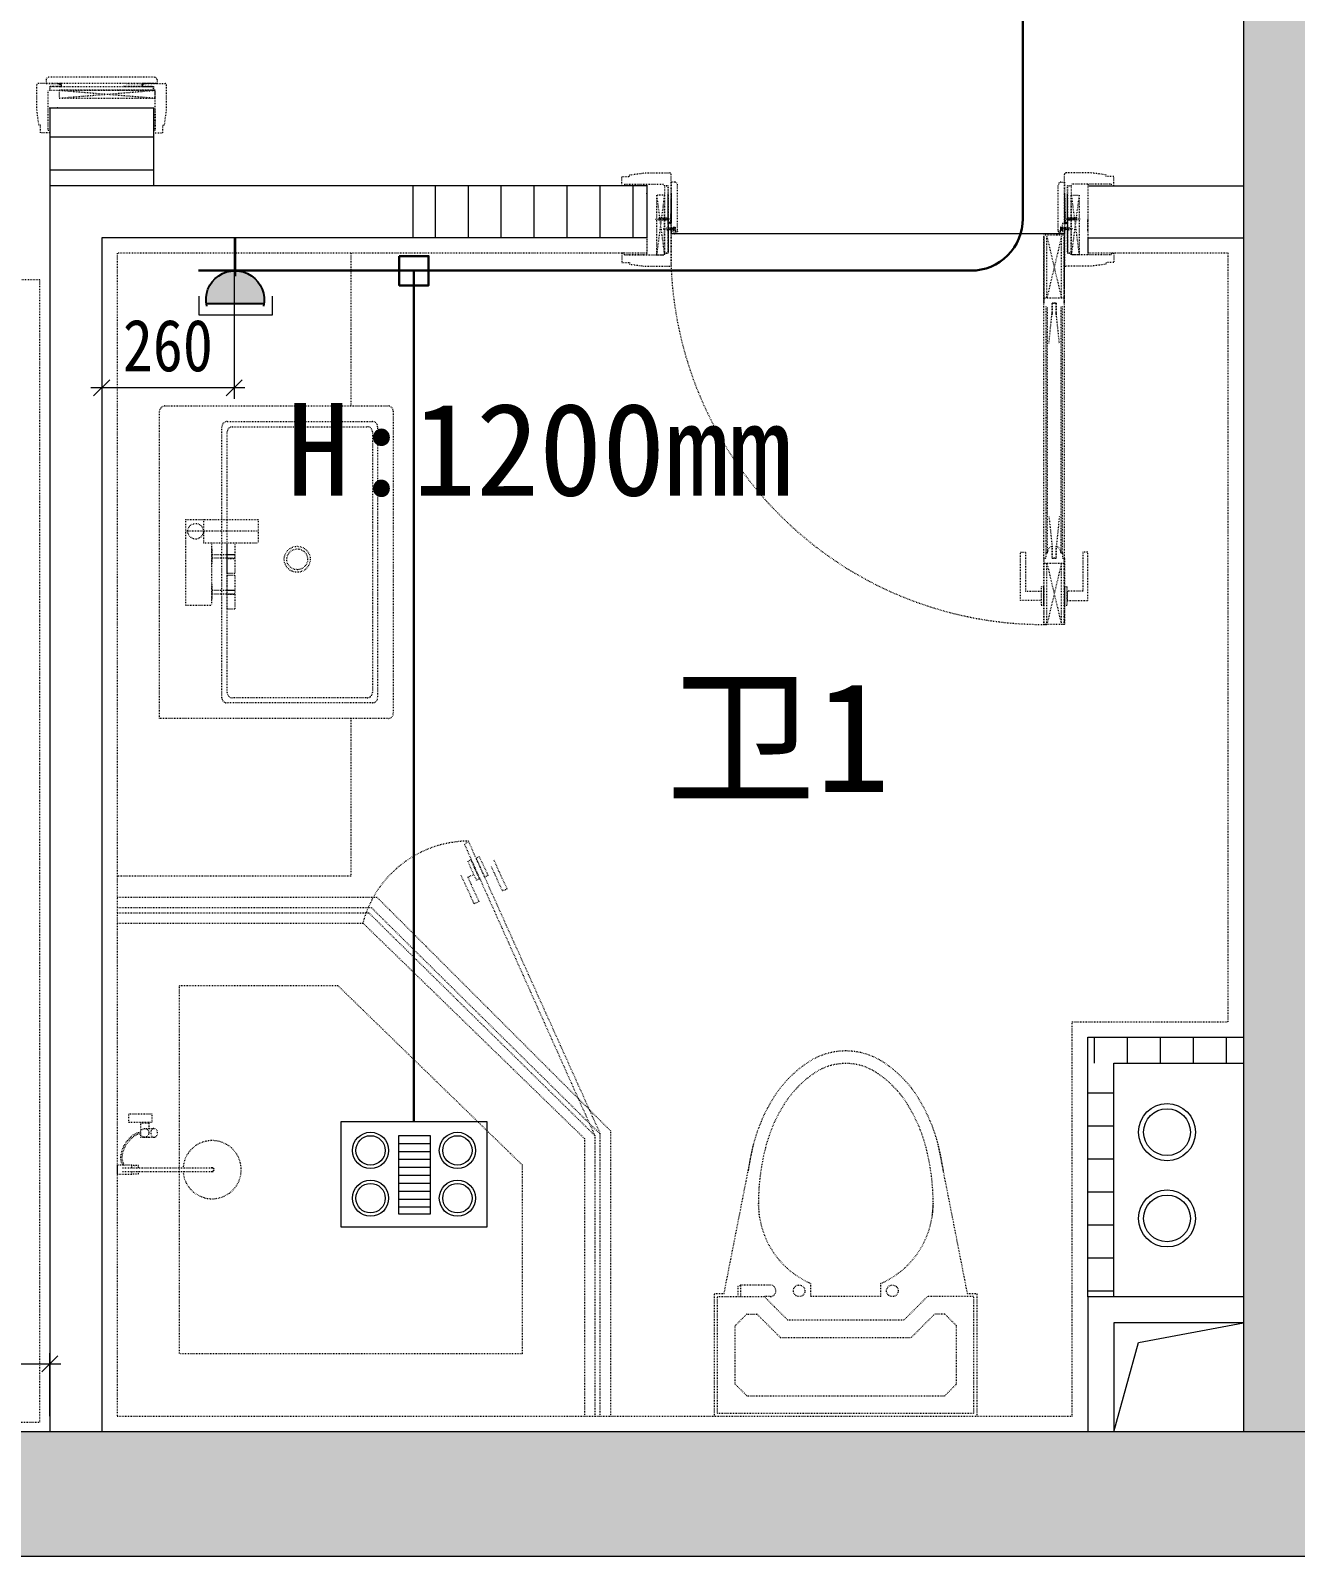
# Model space of a CAD drawing. Header units: millimetres. Extents: x -41640 to 3079702, y -5257903 to 68462.
# Drawn here: x 8445 to 10882, y 2239 to 5178 of the extents above; entities that cross this region are included whole.
import ezdxf

# ---------------------------------------------------------------- set-up
doc = ezdxf.new("R2010")
doc.units = ezdxf.units.MM
doc.header["$LTSCALE"] = 10
doc.linetypes.add('ACAD_ISO03W100', pattern=[30, 12, -18])
doc.linetypes.add('CONTINOUS', pattern=[0])
doc.layers.get('0').update_dxf_attribs({"color": 255})
doc.layers.get('Defpoints').update_dxf_attribs({"color": 255})
for name, color, linetype, lineweight in [('1强弱电插座尺寸', 5, 'Continuous', 0), ('1强电插座布线图', 1, 'Continuous', 30), ('1强电插座布置图', 1, 'Continuous', 30), ('浅线', 251, 'CONTINOUS', 0), ('灯具', 52, 'Continuous', 0)]:
    doc.layers.add(name, color=color, linetype=linetype, lineweight=lineweight)
doc.layers.add('2323', color=4, linetype='Continuous')
doc.layers.add('LAYER2', color=8, linetype='Continuous')
doc.styles.get("Standard").update_dxf_attribs({"font": ''})
doc.styles.add('夏建东', font='', dxfattribs={"width": 0.85})
doc.styles.add('邓林', font='simhei.ttf')
doc.styles.get('Standard').set_extended_font_data('SimSun')
doc.styles.get('夏建东').set_extended_font_data('SimSun')
doc.dimstyles.new('g', dxfattribs={"dimtxt": 100, "dimasz": 31, "dimexe": 21, "dimexo": 30, "dimgap": 31, "dimtad": 1, "dimtih": 1, "dimtoh": 1, "dimdec": 0, "dimrnd": 10, "dimdsep": 46, "dimtxsty": '夏建东', "dimblk": 'OBLIQUE', "dimcen": 2.5, "dimdle": 21, "dimclrd": 5, "dimclre": 5, "dimclrt": 5, "dimadec": 0, "dimazin": 0, "dimtfac": 1, "dimtdec": 0, "dimtmove": 2, "dimatfit": 3, "dimldrblk": 'DOT', "dimfxl": 300, "dimlwd": -1, "dimlwe": -1, "dimarcsym": 1})
pattern_1 = [(90, (-3246102.35, 3421590.874), (-63.5, 1e-14), [])]
pattern_2 = [(180, (-3246102.35, 3421590.874), (-1e-14, -63.5), [])]

# ---------------------------------------------------------------- blocks, each defined once
blk = doc.blocks.new('_Oblique')
at = {"color": 0, "linetype": 'ByBlock', "lineweight": -2}
blk.add_line((-0.5, -0.5), (0.5, 0.5), dxfattribs=at)
blk = doc.blocks.new('*D280')
at = {"layer": '1强弱电插座尺寸', "color": 5}
for p, q in [((8582.3, 4779), (8582.3, 4468.9)), ((8837.4, 4779), (8837.4, 4468.9)), ((8858.4, 4489.9), (8561.3, 4489.9))]:
    blk.add_line(p, q, dxfattribs=at)
at = {"layer": 'Defpoints', "color": 0, "lineweight": 30}
for p in [(8582.3, 4809), (8837.4, 4809), (8582.3, 4489.9)]:
    blk.add_point(p, dxfattribs=at)
at = {"layer": '1强弱电插座尺寸', "color": 5, "xscale": 31, "yscale": 31, "zscale": 31, "rotation": 180}
blk.add_blockref('_Oblique', (8582.3, 4489.9), dxfattribs=at)
at = {"layer": '1强弱电插座尺寸', "color": 5, "xscale": 31, "yscale": 31, "zscale": 31}
blk.add_blockref('_Oblique', (8837.4, 4489.9), dxfattribs=at)
at = {"layer": '1强弱电插座尺寸', "color": 5, "insert": (8709.8, 4570.9), "char_height": 100, "attachment_point": 5, "style": '夏建东'}
blk.add_mtext('260', dxfattribs=at)
blk = doc.blocks.new('_Dot')
at = {"color": 0, "linetype": 'ByBlock', "lineweight": -2}
blk.add_line((-0.5, 0), (-1, 0), dxfattribs=at)
at = {"color": 0, "linetype": 'ByBlock', "const_width": 0.5}
blk.add_lwpolyline([(-0.25, 0, 1), (0.25, 0, 1)], format="xyb", close=True, dxfattribs=at)
blk = doc.blocks.new('强电插座')
at = {"lineweight": 0}
h = blk.add_hatch(color=12, dxfattribs=at)
h.set_gradient(color1=(216, 3, 3), color2=(230, 5, 5), tint=1, name='CYLINDER')
h.paths.add_polyline_path([(88497.8, 75989.2, 1.129445), (88497.8, 75909.4)])
at = {"layer": '2323', "color": 1}
for p, q in [((88452.6, 75999.6), (88452.6, 75902)), ((88497.8, 75989.2), (88497.8, 75909.4)), ((88407.2, 75949.3), (88460.4, 75949.3))]:
    blk.add_line(p, q, dxfattribs=at)
blk.add_arc((88492.9, 75949.3), 40.2, 77.2553, 282.7447, dxfattribs=at)
at = {"layer": 'LAYER2', "color": 1, "ltscale": 20}
blk.add_line((88456.4, 75966.1), (88456.4, 75966.1), dxfattribs=at)
blk = doc.blocks.new('强电防水插座')
at = {"layer": '1强电插座布置图', "color": 1, "linetype": 'ByBlock', "lineweight": 9}
blk.add_lwpolyline([(-166178.2, 222988.6), (-166178.2, 223049.7), (-165944.2, 223049.7), (-165944.2, 222988.6)], dxfattribs=at)
at = {"layer": '1强电插座布置图', "color": 250, "linetype": 'ByBlock', "lineweight": 9, "extrusion": (0, 0, -1), "xscale": 2.325322137214242, "yscale": 2.325322137214242, "zscale": -2.325322137599869, "rotation": 90}
blk.add_blockref('强电插座', (342665.7, 17225.9), dxfattribs=at)
blk = doc.blocks.new('*D669')
at = {"layer": '1强弱电插座尺寸', "color": 5}
for p, q in [((6622.5, 2509), (6622.5, 2630.8)), ((8482.3, 2509), (8482.3, 2630.8)), ((6601.5, 2609.8), (8503.3, 2609.8))]:
    blk.add_line(p, q, dxfattribs=at)
at = {"layer": 'Defpoints', "color": 0, "linetype": 'Continuous', "lineweight": 30}
for p in [(8482.3, 2609.8), (6622.5, 2479), (8482.3, 2479)]:
    blk.add_point(p, dxfattribs=at)
at = {"layer": '1强弱电插座尺寸', "color": 5, "linetype": 'Continuous', "xscale": 31, "yscale": 31, "zscale": 31, "rotation": 180}
blk.add_blockref('_Oblique', (6622.5, 2609.8), dxfattribs=at)
at = {"layer": '1强弱电插座尺寸', "color": 5, "linetype": 'Continuous', "xscale": 31, "yscale": 31, "zscale": 31}
blk.add_blockref('_Oblique', (8482.3, 2609.8), dxfattribs=at)
at = {"layer": '1强弱电插座尺寸', "color": 5, "linetype": 'Continuous', "lineweight": 30, "insert": (7552.4, 2690.8), "char_height": 100, "attachment_point": 5, "style": '夏建东'}
blk.add_mtext('1860', dxfattribs=at)
blk = doc.blocks.new('浴霸')
at = {"layer": '灯具', "lineweight": 15}
for p, q in [((627907.1, 218501, -4355.3), (627907.1, 218697.1, -4355.3)), ((627907.1, 218697.1, -4355.3), (628176.7, 218697.1, -4355.3)), ((628176.7, 218697.1, -4355.3), (628176.7, 218501, -4355.3)), ((628013.8, 218670.9, -4355.3), (628072, 218670.9, -4355.3)), ((628013.8, 218525.2, -4355.3), (628013.8, 218670.9, -4355.3)), ((628013.8, 218656.2, -4355.3), (628072, 218656.2, -4355.3)), ((628072, 218670.9, -4355.3), (628072, 218525.2, -4355.3)), ((628013.8, 218641.5, -4355.3), (628072, 218641.5, -4355.3)), ((628013.8, 218626.8, -4355.3), (628072, 218626.8, -4355.3)), ((628013.8, 218612.1, -4355.3), (628072, 218612.1, -4355.3)), ((628013.8, 218597.3, -4355.3), (628072, 218597.3, -4355.3)), ((628013.8, 218582.6, -4355.3), (628072, 218582.6, -4355.3)), ((628013.8, 218567.9, -4355.3), (628072, 218567.9, -4355.3)), ((628013.8, 218553.2, -4355.3), (628072, 218553.2, -4355.3)), ((628013.8, 218538.5, -4355.3), (628072, 218538.5, -4355.3)), ((628072, 218525.2, -4355.3), (628013.8, 218525.2, -4355.3)), ((628176.7, 218501, -4355.3), (627907.1, 218501, -4355.3))]:
    blk.add_line(p, q, dxfattribs=at)
for centre, radius in [((627961.4, 218643.3, -4355.3), 33.6), ((627961.4, 218643.3, -4355.3), 27.2), ((628122.4, 218643.3, -4355.3), 33.6), ((628122.4, 218643.3, -4355.3), 27.2), ((627961.4, 218554.8, -4355.3), 33.6), ((627961.4, 218554.8, -4355.3), 27.2), ((628122.4, 218554.8, -4355.3), 33.6), ((628122.4, 218554.8, -4355.3), 27.2)]:
    blk.add_circle(centre, radius, dxfattribs=at)

msp = doc.modelspace()

# ---------------------------------------------------------------- hatches: boundary and pattern name
at = {"layer": '浅线'}
for points in [[(15982.6, 7479), (12982.6, 7479), (12982.6, 6479), (10582.3, 6479), (10582.3, 6279), (10782.3, 6279), (10782.3, 2479), (10982.3, 2479), (10982.3, 6279), (13182.6, 6279), (13182.6, 7279), (15782.6, 7279), (15782.6, 6129), (16132.6, 6129), (16132.6, 6349), (15982.6, 6349)], [(22412.6, 2649), (22172.6, 2649), (22172.6, 2479), (2982.3, 2479), (2982.3, 3429), (2742.3, 3429), (2742.3, 2239), (22412.6, 2239)]]:
    msp.add_hatch(color=256, dxfattribs=at).paths.add_polyline_path(points)
h = msp.add_hatch(dxfattribs=at)
h.set_pattern_fill('ANSI31', color=256, scale=20, angle=135, style=0)
h.set_pattern_definition(pattern_2)
h.paths.add_polyline_path([(8682.3, 6279), (8482.3, 6279), (8482.3, 6129), (8682.3, 6129)])
h.paths.add_polyline_path([(8682.3, 5029), (8482.3, 5029), (8482.3, 4879), (8682.3, 4879)])
h = msp.add_hatch(dxfattribs=at)
h.set_pattern_fill('ANSI31', color=256, scale=20, angle=45, style=0)
h.set_pattern_definition(pattern_1)
h.paths.add_polyline_path([(9632.4, 4879), (9182.3, 4879), (9182.3, 4779), (9632.4, 4779)])
h = msp.add_hatch(dxfattribs=at)
h.set_pattern_fill('ANSI31', color=256, scale=20, angle=45, style=0)
h.set_pattern_definition(pattern_1)
h.paths.add_polyline_path([(10782.3, 3239), (10482.3, 3239), (10482.3, 3189), (10782.3, 3189)])
h = msp.add_hatch(dxfattribs=at)
h.set_pattern_fill('ANSI31', color=256, scale=20, angle=135, style=0)
h.set_pattern_definition(pattern_2)
h.paths.add_polyline_path([(10532.3, 3189), (10482.3, 3189), (10482.3, 2739), (10532.3, 2739)])

# ---------------------------------------------------------------- linework, layer by layer
at = {"layer": '1强电插座布线图', "color": 2, "linetype": 'Continuous', "lineweight": 30}
msp.add_lwpolyline([(21521.3, 4375.7), (21521.3, 8077, 0.414214), (21421.3, 8177), (10457, 8177, 0.414214), (10357, 8077), (10357, 4815.6, -0.414214), (10257, 4715.6), (8769.1, 4715.6)], format="xyb", dxfattribs=at)
msp.add_lwpolyline([(9155.7, 4743.7), (9212.2, 4743.7), (9212.2, 4687.1), (9155.7, 4687.1)], close=True, dxfattribs=at)
msp.add_lwpolyline([(9184, 3077.1), (9184, 4715.6)], dxfattribs=at)
at = {"layer": '浅线'}
for p, q in [((10782.3, 6279), (10782.3, 2479)), ((8482.3, 5029), (8482.3, 2479)), ((9632.4, 4879), (8482.3, 4879)), ((9632.4, 4879), (9632.4, 4779)), ((10482.4, 4879), (10782.3, 4879)), ((8582.3, 4779), (8582.3, 2479)), ((9632.4, 4779), (8582.3, 4779)), ((10482.4, 4779), (10782.3, 4779)), ((10782.3, 4514), (10782.3, 4393)), ((10482.3, 2739), (10482.3, 2479)), ((10782.3, 2739), (10482.3, 2739)), ((10532.3, 2689), (10532.3, 2479)), ((10782.3, 2689), (10532.3, 2689)), ((19672.6, 2479), (2982.3, 2479)), ((22412.6, 2239), (2742.3, 2239))]:
    msp.add_line(p, q, dxfattribs=at)
at = {"layer": '浅线', "linetype": 'ACAD_ISO03W100', "ltscale": 0.01}
for p, q in [((8684.3, 5088), (8480.3, 5088)), ((8457.3, 5026), (8457.3, 5073)), ((8497.3, 5076), (8460.3, 5076)), ((8475.3, 5083), (8475.3, 5076)), ((8475.3, 5076), (8504.3, 5076)), ((8475.3, 5076), (8497.3, 5076)), ((8482.3, 5063.5), (8479.3, 5063.5)), ((8479.3, 4986), (8479.3, 5063.5)), ((8482.3, 5070.5), (8482.3, 5063)), ((8482.3, 5063.5), (8482.3, 5070.5)), ((8502.3, 5070.5), (8482.3, 5070.5)), ((8482.3, 5070.5), (8482.3, 5063)), ((8502.3, 5070.5), (8482.3, 5070.5)), ((8482.3, 5063), (8682.3, 5063)), ((8485.3, 5070.5), (8504.3, 5070.5)), ((8485.3, 5070.5), (8504.3, 5070.5)), ((8497.3, 5076), (8502.3, 5074.6)), ((8497.3, 5076), (8504.3, 5076)), ((8503.8, 5076), (8497.3, 5076)), ((8497.3, 5076), (8502.3, 5074.6)), ((8497.3, 5076), (8504.3, 5076)), ((8504.3, 5070.5), (8497.3, 5070.5)), ((8500.3, 5063), (8685.3, 5048)), ((8500.3, 5048), (8685.3, 5063)), ((8685.3, 5063), (8500.3, 5063)), ((8500.3, 5063), (8500.3, 5048)), ((8502.3, 5070.5), (8502.3, 5074.6)), ((8502.3, 5070.5), (8502.3, 5074.6)), ((8502.3, 5070.5), (8504.3, 5070.5)), ((8502.3, 5070.5), (8504.3, 5070.5)), ((8504.3, 5076), (8504.3, 5070.5)), ((8682.3, 5076), (8504.3, 5076)), ((8504.3, 5070.5), (8504.3, 5076)), ((8504.3, 5070.5), (8504.3, 5076)), ((8504.3, 5076), (8504.3, 5076)), ((8504.3, 5076), (8504.3, 5070.5)), ((8504.3, 5070.5), (8682.3, 5070.5)), ((8679.3, 5070.5), (8622.8, 5070.5)), ((8679.3, 5070.5), (8622.8, 5070.5)), ((8624.8, 5070.5), (8682.3, 5070.5)), ((8629.8, 5076), (8704.3, 5076)), ((8667.3, 5076), (8660.3, 5076)), ((8660.3, 5076), (8660.3, 5070.5)), ((8689.3, 5076), (8660.3, 5076)), ((8660.3, 5070.5), (8660.3, 5076)), ((8660.3, 5070.5), (8660.3, 5076)), ((8660.3, 5076), (8660.3, 5076)), ((8667.3, 5076), (8660.3, 5076)), ((8660.3, 5076), (8660.3, 5070.5)), ((8662.3, 5070.5), (8660.3, 5070.5)), ((8660.3, 5070.5), (8667.3, 5070.5)), ((8679.3, 5070.5), (8660.3, 5070.5)), ((8679.3, 5070.5), (8660.3, 5070.5)), ((8662.3, 5070.5), (8660.3, 5070.5)), ((8660.8, 5076), (8667.3, 5076)), ((8667.3, 5076), (8662.3, 5074.6)), ((8667.3, 5076), (8662.3, 5074.6)), ((8662.3, 5070.5), (8662.3, 5074.6)), ((8662.3, 5070.5), (8662.3, 5074.6)), ((8662.3, 5070.5), (8682.3, 5070.5)), ((8662.3, 5070.5), (8682.3, 5070.5)), ((8689.3, 5076), (8667.3, 5076)), ((8680.3, 5063), (8685.3, 5063)), ((8682.3, 5063.5), (8682.3, 5070.5)), ((8682.3, 5070.5), (8682.3, 5063)), ((8682.3, 5070.5), (8682.3, 5063)), ((8682.3, 5063.5), (8682.3, 5070.5)), ((8682.3, 5070.5), (8682.3, 5063)), ((8682.3, 5063), (8682.3, 5070)), ((8682.3, 5063.5), (8685.3, 5063.5)), ((8682.3, 5063.5), (8685.3, 5063.5)), ((8685.3, 4986), (8685.3, 5063.5)), ((8685.3, 5048), (8685.3, 5063)), ((8689.3, 5083), (8689.3, 5076)), ((8707.3, 5026), (8707.3, 5073)), ((8461.3, 4996), (8457.3, 5026)), ((8480.8, 5029), (8683.8, 5029)), ((8500.3, 5048), (8685.3, 5048)), ((8685.3, 5026), (8685.3, 4986)), ((8703.3, 4996), (8707.3, 5026)), ((8464.3, 4996), (8461.3, 4996)), ((8464.3, 4981), (8464.3, 4996)), ((8482.3, 4981), (8464.3, 4981)), ((8479.3, 4986), (8482.3, 4986)), ((8482.3, 4986), (8482.3, 4981)), ((8682.3, 4986), (8682.3, 4981)), ((8685.3, 4986), (8682.3, 4986)), ((8682.3, 4981), (8700.3, 4981)), ((8700.3, 4996), (8703.3, 4996)), ((8700.3, 4981), (8700.3, 4996)), ((9584.4, 4879), (9584.4, 4897)), ((9584.4, 4897), (9599.4, 4897)), ((9589.4, 4879), (9584.4, 4879)), ((9589.4, 4882), (9666.9, 4882)), ((9589.4, 4882), (9589.4, 4879)), ((9599.4, 4900), (9629.4, 4904)), ((9599.4, 4897), (9599.4, 4900)), ((9629.4, 4904), (9676.4, 4904)), ((9632.4, 4880.5), (9632.4, 4747.5)), ((9673.9, 4879), (9666.4, 4879)), ((9666.4, 4879), (9666.4, 4749)), ((9673.9, 4879), (9666.4, 4879)), ((9666.9, 4879), (9666.9, 4882)), ((9666.9, 4879), (9673.9, 4879)), ((9673.9, 4809), (9673.9, 4879)), ((9673.9, 4809), (9673.9, 4879)), ((9679.4, 4864), (9679.4, 4901)), ((9679.4, 4886), (9679.4, 4807)), ((9686.4, 4886), (9679.4, 4886)), ((9679.4, 4886), (9679.4, 4864)), ((9691.4, 4791.5), (9691.4, 4881)), ((10425.4, 4791.5), (10425.4, 4881)), ((10430.4, 4886), (10437.4, 4886)), ((10437.4, 4864), (10437.4, 4901)), ((10437.4, 4886), (10437.4, 4807)), ((10437.4, 4886), (10437.4, 4864)), ((10487.4, 4904), (10440.4, 4904)), ((10442.9, 4879), (10450.4, 4879)), ((10449.9, 4879), (10442.9, 4879)), ((10442.9, 4809), (10442.9, 4879)), ((10442.9, 4879), (10450.4, 4879)), ((10442.9, 4809), (10442.9, 4879)), ((10449.9, 4879), (10449.9, 4882)), ((10527.4, 4882), (10449.9, 4882)), ((10450.4, 4879), (10450.4, 4749)), ((10482.4, 4882), (10482.4, 4746)), ((10482.4, 4879), (10482.4, 4779)), ((10517.4, 4900), (10487.4, 4904)), ((10517.4, 4897), (10517.4, 4900)), ((10532.4, 4897), (10517.4, 4897)), ((10527.4, 4882), (10527.4, 4879)), ((10527.4, 4879), (10532.4, 4879)), ((10532.4, 4879), (10532.4, 4897)), ((9666.4, 4861), (9651.4, 4746)), ((9651.4, 4861), (9666.4, 4746)), ((9651.4, 4861), (9651.4, 4746)), ((9666.4, 4861), (9651.4, 4861)), ((9666.4, 4746), (9666.4, 4861)), ((9673.9, 4876), (9673.9, 4807)), ((9673.9, 4876), (9673.9, 4807)), ((9673.9, 4807), (9673.9, 4864)), ((9679.4, 4864), (9678.1, 4809)), ((9679.4, 4864), (9678.1, 4809)), ((9679.4, 4864), (9679.4, 4807)), ((9679.4, 4807.5), (9679.4, 4864)), ((9679.4, 4864), (9679.4, 4807)), ((10437.4, 4864), (10438.7, 4809)), ((10437.4, 4864), (10437.4, 4807)), ((10437.4, 4807.5), (10437.4, 4864)), ((10437.4, 4864), (10438.7, 4809)), ((10437.4, 4864), (10437.4, 4807)), ((10442.9, 4876), (10442.9, 4807)), ((10442.9, 4876), (10442.9, 4807)), ((10442.9, 4807), (10442.9, 4864)), ((10450.4, 4861), (10465.4, 4746)), ((10465.4, 4861), (10450.4, 4746)), ((10450.4, 4746), (10450.4, 4861)), ((10450.4, 4861), (10465.4, 4861)), ((10465.4, 4861), (10465.4, 4746)), ((9649.2, 4815), (9676.4, 4815)), ((9655.2, 4816.8), (9671.4, 4816.8)), ((9655.9, 4813.2), (9671.4, 4813.2)), ((9664.2, 4796.2), (9682.4, 4796.2)), ((9670.2, 4798), (9677.4, 4798)), ((9670.9, 4794.4), (9677.4, 4794.4)), ((9671.4, 4816.8), (9676.4, 4815)), ((9671.4, 4813.2), (9676.4, 4815)), ((9673.9, 4809), (9678.1, 4809)), ((9673.9, 4809), (9673.9, 4807)), ((9673.9, 4809), (9678.1, 4809)), ((9673.9, 4809), (9673.9, 4807)), ((9673.9, 4752), (9673.9, 4808.5)), ((9673.9, 4808.5), (9679.4, 4808.5)), ((9673.9, 4808.5), (9679.4, 4808.5)), ((9673.9, 4752), (9673.9, 4808.5)), ((9679.4, 4808.5), (9673.9, 4808.5)), ((9673.9, 4808.5), (9673.9, 4749)), ((9679.4, 4807), (9673.9, 4807)), ((9673.9, 4807), (9679.4, 4807)), ((9673.9, 4807), (9679.4, 4807)), ((9679.4, 4807), (9673.9, 4807)), ((9673.9, 4806.5), (9678.1, 4806.5)), ((9673.9, 4806.5), (9673.9, 4749)), ((9673.9, 4799.5), (9673.9, 4801.5)), ((9677.4, 4798), (9682.4, 4796.2)), ((9677.4, 4794.4), (9682.4, 4796.2)), ((9679.4, 4801.5), (9678.1, 4806.5)), ((9679.4, 4808.5), (9679.4, 4791.5)), ((9679.4, 4808.5), (9679.4, 4791.5)), ((9679.4, 4808.5), (9679.4, 4791.5)), ((9679.4, 4807), (9679.4, 4807)), ((9679.4, 4801.5), (9679.4, 4727)), ((9679.4, 4794.5), (9679.4, 4801.5)), ((9679.4, 4749), (9679.4, 4794.5)), ((9679.4, 4791.5), (9684.2, 4791.5)), ((9683.4, 4791.5), (9679.4, 4791.5)), ((9683.4, 4791.5), (9679.4, 4791.5)), ((9679.4, 4791.5), (9679.4, 4786.5)), ((9679.4, 4791.5), (9679.4, 4786.9)), ((9683.4, 4791.5), (9679.4, 4791.5)), ((9683.4, 4791.5), (9683.4, 4799.5)), ((9683.4, 4799.5), (9687.4, 4799.5)), ((9683.4, 4799.5), (9687.4, 4799.5)), ((9683.4, 4791.5), (9683.4, 4799.5)), ((9683.4, 4799.5), (9687.4, 4799.5)), ((9683.4, 4799.5), (9683.4, 4791.5)), ((9685.2, 4798.5), (9683.5, 4797.2)), ((9684.2, 4795), (9683.5, 4794.6)), ((9684, 4796.9), (9683.8, 4796.8)), ((9684, 4794.3), (9683.8, 4794.2)), ((9684.2, 4796.8), (9684.2, 4795)), ((9684.2, 4794.2), (9684.2, 4791.5)), ((9685.6, 4798.5), (9685.2, 4798.5)), ((9685.6, 4798.5), (9687.3, 4797.2)), ((9686.7, 4796.8), (9686.7, 4795)), ((9686.7, 4795), (9687.3, 4794.6)), ((9686.7, 4794.2), (9686.7, 4791.5)), ((9686.7, 4791.5), (9691.4, 4791.5)), ((9686.8, 4796.9), (9687, 4796.8)), ((9686.8, 4794.3), (9687, 4794.2)), ((9687.4, 4799.5), (9687.4, 4791.5)), ((9687.4, 4799.5), (9687.4, 4791.5)), ((9687.4, 4799.5), (9687.4, 4791.5)), ((9687.4, 4791.5), (9691.4, 4791.5)), ((9691.4, 4791.5), (9691.4, 4790.9)), ((10425.4, 4791.5), (10425.4, 4790.9)), ((10430.2, 4791.5), (10425.4, 4791.5)), ((10429.4, 4791.5), (10425.4, 4791.5)), ((10429.4, 4799.5), (10429.4, 4791.5)), ((10433.4, 4799.5), (10429.4, 4799.5)), ((10433.4, 4799.5), (10429.4, 4799.5)), ((10429.4, 4799.5), (10429.4, 4791.5)), ((10433.4, 4799.5), (10429.4, 4799.5)), ((10429.4, 4799.5), (10429.4, 4791.5)), ((10431.2, 4798.5), (10429.5, 4797.2)), ((10430.2, 4795), (10429.5, 4794.6)), ((10430, 4796.9), (10429.8, 4796.8)), ((10430, 4794.3), (10429.8, 4794.2)), ((10430.2, 4796.8), (10430.2, 4795)), ((10430.2, 4794.2), (10430.2, 4791.5)), ((10430.9, 4796.1), (10432.9, 4796.1)), ((10430.9, 4796.1), (10432.9, 4796.1)), ((10431.2, 4798.5), (10431.6, 4798.5)), ((10431.6, 4798.5), (10433.3, 4797.2)), ((10432.7, 4796.8), (10432.7, 4795)), ((10432.7, 4795), (10433.3, 4794.6)), ((10432.7, 4794.2), (10432.7, 4791.5)), ((10437.4, 4791.5), (10432.7, 4791.5)), ((10432.8, 4796.9), (10433, 4796.8)), ((10432.8, 4794.3), (10433, 4794.2)), ((10433.4, 4796.6), (10433.4, 4805.6)), ((10433.4, 4796.6), (10433.4, 4805.6)), ((10433.4, 4791.5), (10433.4, 4799.5)), ((10433.4, 4791.5), (10433.4, 4799.5)), ((10433.4, 4799.5), (10433.4, 4791.5)), ((10433.4, 4791.5), (10437.4, 4791.5)), ((10433.4, 4791.5), (10437.4, 4791.5)), ((10433.4, 4791.5), (10437.4, 4791.5)), ((10433.9, 4806.1), (10437.4, 4806.1)), ((10433.9, 4806.1), (10437.4, 4806.1)), ((10439.4, 4798), (10434.4, 4796.2)), ((10439.4, 4794.4), (10434.4, 4796.2)), ((10452.6, 4796.2), (10434.4, 4796.2)), ((10437.4, 4808.5), (10437.4, 4791.5)), ((10442.9, 4808.5), (10437.4, 4808.5)), ((10442.9, 4808.5), (10437.4, 4808.5)), ((10437.4, 4808.5), (10437.4, 4791.5)), ((10437.4, 4808.5), (10437.4, 4791.5)), ((10437.4, 4808.5), (10442.9, 4808.5)), ((10437.4, 4807), (10442.9, 4807)), ((10442.9, 4807), (10437.4, 4807)), ((10442.9, 4807), (10437.4, 4807)), ((10437.4, 4807), (10437.4, 4807)), ((10437.4, 4807), (10442.9, 4807)), ((10437.4, 4801.5), (10438.7, 4806.5)), ((10437.4, 4801.5), (10437.4, 4727)), ((10437.4, 4794.5), (10437.4, 4801.5)), ((10437.4, 4749), (10437.4, 4794.5)), ((10437.4, 4791.5), (10437.4, 4786.5)), ((10437.4, 4791.5), (10437.4, 4786.9)), ((10442.9, 4809), (10438.7, 4809)), ((10442.9, 4809), (10438.7, 4809)), ((10442.9, 4806.5), (10438.7, 4806.5)), ((10446.6, 4798), (10439.4, 4798)), ((10446, 4794.4), (10439.4, 4794.4)), ((10445.4, 4816.8), (10440.4, 4815)), ((10467.6, 4815), (10440.4, 4815)), ((10445.4, 4813.2), (10440.4, 4815)), ((10442.9, 4809), (10442.9, 4807)), ((10442.9, 4809), (10442.9, 4807)), ((10442.9, 4752), (10442.9, 4808.5)), ((10442.9, 4752), (10442.9, 4808.5)), ((10442.9, 4808.5), (10442.9, 4749)), ((10442.9, 4806.5), (10442.9, 4749)), ((10442.9, 4799.5), (10442.9, 4801.5)), ((10461.6, 4816.8), (10445.4, 4816.8)), ((10461, 4813.2), (10445.4, 4813.2)), ((10482.4, 4791.4), (10482.4, 4811.4)), ((9685.2, 4788.4), (9679.4, 4786.5)), ((9685.2, 4786.8), (9685.2, 4788.4)), ((9685.4, 4786.5), (9685.4, 4786.5)), ((9691.1, 4790.4), (9685.7, 4788.6)), ((9685.7, 4786.8), (9685.7, 4788.6)), ((10437.4, 4784.1), (10397.4, 4784.1)), ((10397.4, 4034.1), (10397.4, 4784.1)), ((10397.4, 4781.1), (10397.4, 4653.1)), ((10397.4, 4781.1), (10397.4, 4653.1)), ((10397.9, 4653.1), (10397.9, 4781.1)), ((10403.4, 4663.1), (10403.4, 4781.1)), ((10403.4, 4781.1), (10431.4, 4663.1)), ((10431.4, 4781.1), (10403.4, 4663.1)), ((10425.8, 4790.4), (10431.2, 4788.6)), ((10431.2, 4786.8), (10431.2, 4788.6)), ((10431.4, 4786.5), (10431.4, 4786.5)), ((10431.4, 4663.1), (10431.4, 4781.1)), ((10431.7, 4786.8), (10431.7, 4788.4)), ((10431.7, 4788.4), (10437.4, 4786.5)), ((10436.9, 4653.1), (10436.9, 4781.1)), ((10437.4, 4034.1), (10437.4, 4784.1)), ((10437.4, 4653.1), (10437.4, 4781.1)), ((10437.4, 4653.1), (10437.4, 4781.1)), ((9062.3, 4749), (9062.3, 4454.9)), ((9584.4, 4749), (9584.4, 4731)), ((9589.4, 4749), (9584.4, 4749)), ((9589.4, 4746), (9589.4, 4749)), ((9589.4, 4746), (9666.9, 4746)), ((9629.4, 4746), (9589.4, 4746)), ((9651.4, 4746), (9666.4, 4746)), ((9666.4, 4751), (9666.4, 4746)), ((9666.4, 4749), (9673.4, 4749)), ((9673.9, 4749), (9666.4, 4749)), ((9666.9, 4749), (9666.9, 4746)), ((9666.9, 4749), (9673.9, 4749)), ((10449.9, 4749), (10442.9, 4749)), ((10442.9, 4749), (10450.4, 4749)), ((10450.4, 4749), (10443.4, 4749)), ((10449.9, 4749), (10449.9, 4746)), ((10527.4, 4746), (10449.9, 4746)), ((10450.4, 4751), (10450.4, 4746)), ((10465.4, 4746), (10450.4, 4746)), ((10527.4, 4749), (10532.4, 4749)), ((10527.4, 4746), (10527.4, 4749)), ((10532.4, 4749), (10532.4, 4731)), ((9584.4, 4731), (9599.4, 4731)), ((9599.4, 4731), (9599.4, 4728)), ((9599.4, 4728), (9629.4, 4724)), ((9629.4, 4724), (9676.4, 4724)), ((10487.4, 4724), (10440.4, 4724)), ((10517.4, 4728), (10487.4, 4724)), ((10517.4, 4731), (10517.4, 4728)), ((10532.4, 4731), (10517.4, 4731)), ((10397.9, 4663.1), (10436.9, 4663.1)), ((10401.4, 4646.6), (10401.4, 4171.6)), ((10401.4, 4646.6), (10401.4, 4171.6)), ((10404.4, 4172.6), (10404.4, 4645.6)), ((10404.4, 4172.6), (10404.4, 4645.6)), ((10413.4, 4653.1), (10413.4, 4631.1)), ((10421.4, 4653.1), (10413.4, 4653.1)), ((10413.4, 4653.1), (10413.4, 4631.1)), ((10421.4, 4653.1), (10413.4, 4653.1)), ((10413.4, 4631.1), (10413.4, 4653.1)), ((10413.4, 4653.1), (10421.4, 4653.1)), ((10421.4, 4653.1), (10413.4, 4653.1)), ((10413.4, 4631.1), (10413.4, 4653.1)), ((10421.4, 4653.1), (10421.4, 4631.1)), ((10421.4, 4631.1), (10421.4, 4653.1)), ((10421.4, 4631.1), (10421.4, 4653.1)), ((10421.4, 4631.1), (10421.4, 4653.1)), ((10430.4, 4645.6), (10430.4, 4172.6)), ((10430.4, 4645.6), (10430.4, 4172.6)), ((10433.4, 4171.6), (10433.4, 4646.6)), ((10433.4, 4171.6), (10433.4, 4646.6)), ((10407.4, 4576.1), (10413.4, 4634.1)), ((10407.4, 4576.1), (10413.4, 4634.1)), ((10427.4, 4576.1), (10421.4, 4634.1)), ((10427.4, 4576.1), (10421.4, 4634.1)), ((8694, 3853), (8694, 4444.9)), ((8704, 4454.9), (9134, 4454.9)), ((9144, 4444.9), (9144, 3863)), ((8814, 3893), (8814, 4414.9)), ((8824, 4424.9), (9104, 4424.9)), ((8834, 4414.9), (9094, 4414.9)), ((9114, 4414.9), (9114, 3893)), ((8824, 3903), (8824, 4404.9)), ((9104, 4404.9), (9104, 3903)), ((8743.6, 4236.1), (8743.6, 4071.1)), ((8743.6, 4236.1), (8883.6, 4236.1)), ((8778.6, 4236.1), (8778.6, 4191.1)), ((8883.6, 4236.1), (8883.6, 4191.1)), ((10407.4, 4242.1), (10413.4, 4184.1)), ((10427.4, 4242.1), (10421.4, 4184.1)), ((8883.6, 4213.6), (8743.6, 4213.6)), ((8778.6, 4191.1), (8883.6, 4191.1)), ((8793.6, 4191.1), (8793.6, 4071.1)), ((8794.6, 4180), (8793.6, 4180)), ((8794.6, 4180), (8794.6, 4150)), ((8823.6, 4191.1), (8823.6, 4132.5)), ((8838.6, 4191.1), (8838.6, 4132.5)), ((10411.9, 4184.1), (10413.4, 4184.1)), ((10413.4, 4184.1), (10413.4, 4162.1)), ((10413.4, 4162.1), (10413.4, 4184.1)), ((10413.4, 4162.1), (10413.4, 4184.1)), ((10413.4, 4184.1), (10413.4, 4162.1)), ((10421.4, 4184.1), (10421.4, 4162.1)), ((10421.4, 4184.1), (10421.4, 4162.1)), ((10421.4, 4162.1), (10421.4, 4184.1)), ((10422.9, 4184.1), (10421.4, 4184.1)), ((10421.4, 4184.1), (10421.4, 4162.1)), ((8794.6, 4150), (8793.6, 4150)), ((8838.6, 4168.5), (8794.6, 4168.5)), ((8838.6, 4161.5), (8794.6, 4161.5)), ((8823.6, 4168.8), (8838.6, 4168.8)), ((8823.6, 4161.1), (8838.6, 4161.1)), ((10397.4, 4034.1), (10397.4, 4162.1)), ((10400.9, 4162.1), (10397.4, 4162.1)), ((10397.4, 4034.1), (10397.4, 4162.1)), ((10400.9, 4162.1), (10397.4, 4162.1)), ((10397.9, 4034.1), (10397.9, 4162.1)), ((10397.9, 4152.1), (10436.9, 4152.1)), ((10401.4, 4171.6), (10401.4, 4162.6)), ((10401.4, 4171.6), (10401.4, 4162.6)), ((10403.9, 4172.1), (10401.9, 4172.1)), ((10403.9, 4172.1), (10401.9, 4172.1)), ((10403.4, 4034.1), (10403.4, 4152.1)), ((10403.4, 4152.1), (10431.4, 4034.1)), ((10431.4, 4152.1), (10403.4, 4034.1)), ((10413.4, 4162.1), (10421.4, 4162.1)), ((10421.4, 4162.1), (10413.4, 4162.1)), ((10421.4, 4162.1), (10413.4, 4162.1)), ((10421.4, 4162.1), (10413.4, 4162.1)), ((10430.9, 4172.1), (10432.9, 4172.1)), ((10430.9, 4172.1), (10432.9, 4172.1)), ((10431.4, 4034.1), (10431.4, 4152.1)), ((10433.4, 4171.6), (10433.4, 4162.6)), ((10433.4, 4171.6), (10433.4, 4162.6)), ((10433.9, 4162.1), (10437.4, 4162.1)), ((10433.9, 4162.1), (10437.4, 4162.1)), ((10436.9, 4034.1), (10436.9, 4162.1)), ((10437.4, 4162.1), (10437.4, 4034.1)), ((10437.4, 4162.1), (10437.4, 4034.1)), ((8838.6, 4132.5), (8823.6, 4132.5)), ((8823.6, 4128.6), (8823.6, 4063.6)), ((8838.6, 4128.6), (8823.6, 4128.6)), ((8838.6, 4128.6), (8838.6, 4063.6)), ((8794.6, 4111.1), (8793.6, 4111.1)), ((8794.6, 4111.1), (8794.6, 4081.1)), ((8838.6, 4099.6), (8794.6, 4099.6)), ((8838.6, 4092.6), (8794.6, 4092.6)), ((8823.6, 4100), (8838.6, 4100)), ((8823.6, 4092.3), (8838.6, 4092.3)), ((8743.6, 4071.1), (8793.6, 4071.1)), ((8794.6, 4081.1), (8793.6, 4081.1)), ((8838.6, 4063.6), (8823.6, 4063.6)), ((10437.4, 4034.1), (10397.4, 4034.1)), ((9104, 3883), (8824, 3883)), ((9094, 3893), (8834, 3893)), ((9134, 3853), (8694, 3853)), ((9062.3, 3853), (9062.3, 3549)), ((9332.6, 3567.9), (9354.3, 3520.9)), ((9363.4, 3525.1), (9337.9, 3580.4)), ((9062.3, 3549), (8612.3, 3549)), ((9300.1, 3496), (9274.6, 3551.3)), ((9287.6, 3547.3), (9299.2, 3552.6)), ((9287.6, 3547.3), (9309.2, 3500.2)), ((9309.2, 3500.2), (9300.1, 3496)), ((9354.3, 3520.9), (9363.4, 3525.1)), ((8673.6, 3075), (8656.8, 3075)), ((8656.8, 3074.5), (8656.8, 3046.5)), ((8656.8, 3074.5), (8673.6, 3074.5)), ((8665, 3063.3), (8683.2, 3063.3)), ((8673.6, 3063.3), (8673.6, 3074.5)), ((8656.8, 3046.5), (8673.6, 3046.5)), ((8665, 3046.5), (8683.2, 3046.5)), ((9781.4, 2745.5), (9837.9, 3032.8)), ((10250.4, 2745.5), (10193.9, 3032.8)), ((8621.5, 2987.3), (8794.7, 2987.3)), ((8621.5, 2980.6), (8794.7, 2980.6)), ((8640.1, 2987.3), (8640.1, 2992.4)), ((8640.1, 2975.5), (8640.1, 2980.6)), ((8645.6, 2991.8), (8647.7, 2991.8)), ((8794.7, 2980.6), (8795.3, 2980.6)), ((9948.6, 2739.5), (9948.6, 2764.8)), ((10083.3, 2739.5), (10083.3, 2764.8)), ((9763, 2745.5), (9781.4, 2745.5)), ((9763, 2509), (9763, 2745.5)), ((9769, 2739.5), (9858.8, 2739.5)), ((9769, 2515), (9769, 2739.5)), ((9813.9, 2761.9), (9807.9, 2758.8)), ((9807.9, 2758.8), (9807.9, 2739.5)), ((9813.9, 2761.9), (9870, 2761.9)), ((9813.9, 2739.5), (9813.9, 2761.9)), ((9903.7, 2694.6), (9858.8, 2739.5)), ((9870, 2739.5), (9858.8, 2739.5)), ((10083.3, 2739.5), (9948.6, 2739.5)), ((10128.2, 2694.6), (10173.1, 2739.5)), ((10262.9, 2739.5), (10173.1, 2739.5)), ((10250.4, 2745.5), (10269.1, 2745.5)), ((10262.9, 2515), (10262.9, 2739.5)), ((10269.1, 2509), (10269.1, 2745.5)), ((9825.1, 2705.8), (9802.7, 2683.4)), ((9825.1, 2705.8), (9844.8, 2705.8)), ((9889.7, 2660.9), (9844.8, 2705.8)), ((10142.1, 2660.9), (10187, 2705.8)), ((10206.7, 2705.8), (10187, 2705.8)), ((10229.2, 2683.4), (10206.7, 2705.8)), ((9802.7, 2571.1), (9802.7, 2683.4)), ((9903.7, 2694.6), (10128.2, 2694.6)), ((10229.2, 2571.1), (10229.2, 2683.4)), ((9889.7, 2660.9), (10142.1, 2660.9)), ((9802.7, 2571.1), (9825.1, 2548.7)), ((10206.7, 2548.7), (10229.2, 2571.1)), ((9825.1, 2548.7), (10206.7, 2548.7)), ((9769, 2515), (10262.9, 2515))]:
    msp.add_line(p, q, dxfattribs=at)
at = {"layer": '浅线', "lineweight": 5}
msp.add_line((10437.4, 4786.5), (9679.4, 4786.5), dxfattribs=at)
at = {"layer": '浅线'}
msp.add_lwpolyline([(8482.3, 5029), (8682.3, 5029), (8682.3, 4879)], dxfattribs=at)
at = {"layer": '浅线', "ltscale": 0.5}
for points in [[(9182.3, 4779), (9182.3, 4879)], [(10482.3, 2739), (10482.3, 3239)], [(10482.3, 3239), (10782.3, 3239)], [(10532.3, 2739), (10532.3, 3189), (10782.3, 3189)], [(10532.3, 2479), (10579.8, 2650.8), (10782.3, 2689)]]:
    msp.add_lwpolyline(points, dxfattribs=at)
at = {"layer": '浅线', "linetype": 'ACAD_ISO03W100', "ltscale": 0.01}
for points in [[(9632.4, 4779), (9632.4, 4749)], [(10482.4, 4779), (10482.4, 4749)], [(9632.4, 4749), (8612.3, 4749), (8612.3, 2509), (10452.3, 2509), (10452.3, 3269), (10752.3, 3269), (10752.3, 4749), (10482.4, 4749)], [(9543, 3053.2), (9288.9, 3616.9), (9281.3, 3610.4), (9532.3, 3049.8)], [(8612.3, 3509), (9112.3, 3509), (9562.3, 3059.1), (9562.3, 2509)], [(8612.3, 3489), (9101.6, 3489), (9542.3, 3053), (9542.3, 2509)], [(8612.3, 3479), (9096.5, 3479), (9532.3, 3049.8), (9532.3, 2509)], [(8612.3, 3459), (9085.6, 3459), (9512.3, 3044)], [(9512.3, 3044), (9512.3, 2509)], [(8640.1, 2992.4), (8612.3, 2992.4), (8612.3, 2975.5), (8640.1, 2975.5)], [(8653.2, 2987.3), (8653.2, 2991.8), (8640.1, 2991.8)], [(8640.1, 2976.1), (8653.2, 2976.1), (8653.2, 2980.6)]]:
    msp.add_lwpolyline(points, dxfattribs=at)
for points in [[(7863, 2497.6), (8463, 2497.6), (8463, 4697.6), (7863, 4697.6)], [(10362.4, 4080.2), (10352.4, 4080.2), (10352.4, 4173.6), (10362.4, 4173.6), (10362.4, 4098), (10392.4, 4098), (10392.4, 4080.2)], [(10472.4, 4080.2), (10482.4, 4080.2), (10482.4, 4173.6), (10472.4, 4173.6), (10472.4, 4098), (10442.4, 4098), (10442.4, 4080.2)], [(10392.4, 4106.9), (10392.4, 4071.3), (10397.4, 4071.3), (10397.4, 4106.9)], [(10437.4, 4106.9), (10437.4, 4071.3), (10442.4, 4071.3), (10442.4, 4106.9)], [(9320.5, 3547.9), (9303.7, 3584.2), (9309.7, 3587), (9326.5, 3550.6)], [(9310.3, 3544.4), (9293.5, 3580.7), (9287.5, 3578), (9304.2, 3541.6)], [(8732.3, 3339), (9036.8, 3339), (9392.3, 2993.3), (9392.3, 2629), (8732.3, 2629)], [(8634.4, 3091.8), (8679.2, 3091.8), (8679.2, 3075), (8634.4, 3075)], [(8657.2, 3075), (8657.2, 3074.5), (8673.2, 3074.5), (8673.2, 3075)]]:
    msp.add_lwpolyline(points, close=True, dxfattribs=at)
for centre, radius in [((8763.2, 4213.6), 15), ((8763.2, 4213.6), 15), ((8959, 4159.6), 25), ((8959, 4159.6), 20), ((8665, 3054.9), 8.4), ((9926.1, 2750.7), 11.2), ((10105.7, 2750.7), 11.2)]:
    msp.add_circle(centre, radius, dxfattribs=at)
at = {"layer": '浅线', "ltscale": 0.5}
for centre, radius in [((10634.8, 3056.3, 0), 55), ((10634.8, 3056.3, 0), 45), ((10634.8, 2890.1, 0), 55), ((10634.8, 2890.1, 0), 45)]:
    msp.add_circle(centre, radius, dxfattribs=at)
at = {"layer": '浅线', "linetype": 'ACAD_ISO03W100', "ltscale": 0.01}
for centre, radius, start, end in [((8480.3, 5083), 5, 90, 180), ((8684.3, 5083), 5, 0, 90), ((8460.3, 5073), 3, 90, 180), ((8704.3, 5073), 3, 0, 90), ((9676.4, 4901), 3, 0, 90), ((9686.4, 4881), 5, 0, 90), ((10430.4, 4881), 5, 90, 180), ((10440.4, 4901), 3, 90, 180), ((9655.7, 4813.2), 0.322, 317.1598, 356.6381), ((9656.5, 4816.8), 0.363, 147.7921, 181.0654), ((9656.5, 4816.8), 0.363, 147.7921, 181.0654), ((9636.3, 4811.4), 20.7, 4.3616, 15.6384), ((9636.3, 4811.4), 20.7, 4.3616, 15.6384), ((9656.6, 4813.2), 0.322, 317.1598, 356.6381), ((9656.6, 4813.2), 0.322, 317.1598, 356.6381), ((9658.5, 4816.8), 0.363, 147.7921, 181.0654), ((9658.5, 4816.8), 0.363, 147.7921, 181.0654), ((9638.3, 4811.4), 20.7, 4.3616, 15.6384), ((9638.3, 4811.4), 20.7, 4.3616, 15.6384), ((9658.6, 4813.2), 0.322, 317.1598, 356.6381), ((9658.6, 4813.2), 0.322, 317.1598, 356.6381), ((9660.5, 4816.8), 0.363, 147.7921, 181.0654), ((9640.3, 4811.4), 20.7, 4.3616, 15.6384), ((9660.6, 4813.2), 0.322, 317.1598, 356.6381), ((9662.5, 4816.8), 0.363, 147.7921, 181.0654), ((9662.5, 4816.8), 0.363, 147.7921, 181.0654), ((9642.3, 4811.4), 20.7, 4.3616, 15.6384), ((9642.3, 4811.4), 20.7, 4.3616, 15.6384), ((9662.6, 4813.2), 0.322, 317.1598, 356.6381), ((9662.7, 4813.2), 0.322, 317.1598, 356.6381), ((9664.5, 4816.8), 0.363, 147.7921, 181.0654), ((9644.3, 4811.4), 20.7, 4.3616, 15.6384), ((9664.7, 4813.2), 0.322, 317.1598, 356.6381), ((9666.5, 4816.8), 0.363, 147.7921, 181.0654), ((9646.3, 4811.4), 20.7, 4.3616, 15.6384), ((9666.7, 4813.2), 0.322, 317.1598, 356.6381), ((9668.5, 4816.8), 0.363, 147.7921, 181.0654), ((9648.3, 4811.4), 20.7, 4.3616, 15.6384), ((9668.7, 4813.2), 0.322, 317.1598, 356.6381), ((9670.5, 4816.8), 0.363, 147.7921, 181.0654), ((9650.3, 4811.4), 20.7, 4.3616, 15.6384), ((9670.7, 4813.2), 0.322, 317.1598, 356.6381), ((9670.7, 4794.4), 0.322, 317.1598, 356.6381), ((9672.5, 4798), 0.363, 147.7921, 181.0654), ((9652.3, 4792.6), 20.7, 4.3616, 15.6384), ((9652.3, 4811.9), 20.7, 4.3616, 8.5092), ((9672.7, 4813.7), 0.322, 317.1598, 356.6381), ((9672.7, 4794.4), 0.322, 317.1598, 356.6381), ((9674.5, 4798), 0.363, 147.7921, 181.0654), ((9674.5, 4798), 0.363, 147.7921, 181.0654), ((9654.3, 4792.6), 20.7, 4.3616, 15.6384), ((9654.3, 4792.6), 20.7, 4.3616, 15.6384), ((9674.7, 4794.4), 0.322, 317.1598, 356.6381), ((9674.7, 4794.4), 0.322, 317.1598, 356.6381), ((9676.5, 4798), 0.363, 147.7921, 181.0654), ((9676.5, 4798), 0.363, 147.7921, 181.0654), ((9656.3, 4792.6), 20.7, 4.3616, 15.6384), ((9656.3, 4792.6), 20.7, 4.3616, 15.6384), ((9676.7, 4794.4), 0.322, 317.1598, 356.6381), ((9676.7, 4794.4), 0.322, 317.1598, 356.6381), ((9658.3, 4793.1), 20.7, 4.3616, 8.5092), ((9678.7, 4794.9), 0.322, 317.1598, 356.6381), ((9683.7, 4797), 0.25, 126.0644, 306.0413), ((9683.7, 4794.4), 0.25, 126.0644, 306.0413), ((9684.1, 4796.8), 0.1, 0, 128.6493), ((9684.1, 4794.2), 0.1, 0, 128.6493), ((9686.8, 4796.8), 0.1, 51.3507, 180), ((9686.8, 4794.2), 0.1, 51.3507, 180), ((9687.2, 4797), 0.25, 233.9587, 53.9356), ((9687.2, 4794.4), 0.25, 233.9587, 53.9356), ((9690.9, 4790.9), 0.5, 288.4349, 0), ((10417.8, 4795.6), 12.6, 293.7893, 0.048), ((10425.9, 4790.9), 0.5, 180, 251.5651), ((10429.7, 4797), 0.25, 126.0644, 306.0413), ((10429.7, 4794.4), 0.25, 126.0644, 306.0413), ((10430.1, 4796.8), 0.1, 0, 128.6493), ((10430.1, 4794.2), 0.1, 0, 128.6493), ((10430.9, 4795.6), 0.5, 90, 180), ((10430.9, 4795.6), 0.5, 90, 180), ((10432.8, 4796.8), 0.1, 51.3507, 180), ((10432.8, 4794.2), 0.1, 51.3507, 180), ((10432.9, 4796.6), 0.5, 270, 0), ((10432.9, 4796.6), 0.5, 270, 0), ((10433.2, 4797), 0.25, 233.9587, 53.9356), ((10433.2, 4794.4), 0.25, 233.9587, 53.9356), ((10433.9, 4805.6), 0.5, 90, 180), ((10433.9, 4805.6), 0.5, 90, 180), ((10458.5, 4793.1), 20.7, 171.4908, 175.6384), ((10438.2, 4794.9), 0.322, 183.3619, 222.8402), ((10460.5, 4792.6), 20.7, 164.3616, 175.6384), ((10460.5, 4792.6), 20.7, 164.3616, 175.6384), ((10440.2, 4794.4), 0.322, 183.3619, 222.8402), ((10440.2, 4794.4), 0.322, 183.3619, 222.8402), ((10440.3, 4798), 0.363, 358.9346, 32.2079), ((10440.3, 4798), 0.363, 358.9346, 32.2079), ((10462.5, 4792.6), 20.7, 164.3616, 175.6384), ((10462.5, 4792.6), 20.7, 164.3616, 175.6384), ((10442.2, 4794.4), 0.322, 183.3619, 222.8402), ((10442.2, 4794.4), 0.322, 183.3619, 222.8402), ((10442.3, 4798), 0.363, 358.9346, 32.2079), ((10442.3, 4798), 0.363, 358.9346, 32.2079), ((10464.5, 4811.9), 20.7, 171.4908, 175.6384), ((10444.2, 4813.7), 0.322, 183.3619, 222.8402), ((10464.5, 4792.6), 20.7, 164.3616, 175.6384), ((10444.2, 4794.4), 0.322, 183.3619, 222.8402), ((10444.3, 4798), 0.363, 358.9346, 32.2079), ((10466.5, 4811.4), 20.7, 164.3616, 175.6384), ((10446.2, 4813.2), 0.322, 183.3619, 222.8402), ((10446.2, 4794.4), 0.322, 183.3619, 222.8402), ((10446.3, 4816.8), 0.363, 358.9346, 32.2079), ((10468.5, 4811.4), 20.7, 164.3616, 175.6384), ((10448.2, 4813.2), 0.322, 183.3619, 222.8402), ((10448.3, 4816.8), 0.363, 358.9346, 32.2079), ((10470.5, 4811.4), 20.7, 164.3616, 175.6384), ((10450.2, 4813.2), 0.322, 183.3619, 222.8402), ((10450.3, 4816.8), 0.363, 358.9346, 32.2079), ((10472.5, 4811.4), 20.7, 164.3616, 175.6384), ((10452.2, 4813.2), 0.322, 183.3619, 222.8402), ((10452.3, 4816.8), 0.363, 358.9346, 32.2079), ((10474.6, 4811.4), 20.7, 164.3616, 175.6384), ((10474.5, 4811.4), 20.7, 164.3616, 175.6384), ((10454.2, 4813.2), 0.322, 183.3619, 222.8402), ((10454.2, 4813.2), 0.322, 183.3619, 222.8402), ((10454.3, 4816.8), 0.363, 358.9346, 32.2079), ((10454.3, 4816.8), 0.363, 358.9346, 32.2079), ((10476.6, 4811.4), 20.7, 164.3616, 175.6384), ((10456.2, 4813.2), 0.322, 183.3619, 222.8402), ((10456.3, 4816.8), 0.363, 358.9346, 32.2079), ((10478.6, 4811.4), 20.7, 164.3616, 175.6384), ((10478.6, 4811.4), 20.7, 164.3616, 175.6384), ((10458.2, 4813.2), 0.322, 183.3619, 222.8402), ((10458.2, 4813.2), 0.322, 183.3619, 222.8402), ((10458.3, 4816.8), 0.363, 358.9346, 32.2079), ((10458.4, 4816.8), 0.363, 358.9346, 32.2079), ((10480.6, 4811.4), 20.7, 164.3616, 175.6384), ((10480.6, 4811.4), 20.7, 164.3616, 175.6384), ((10460.2, 4813.2), 0.322, 183.3619, 222.8402), ((10460.2, 4813.2), 0.322, 183.3619, 222.8402), ((10460.3, 4816.8), 0.363, 358.9346, 32.2079), ((10460.3, 4816.8), 0.363, 358.9346, 32.2079), ((10461.2, 4813.2), 0.322, 183.3619, 222.8402), ((10396.9, 4752.3), 718.2, 177.5086, 270.5164), ((9685.4, 4786.8), 0.25, 180, 270), ((9685.4, 4786.8), 0.25, 270, 0), ((10431.4, 4786.8), 0.25, 180, 270), ((10431.4, 4786.8), 0.25, 270, 0), ((9676.4, 4727), 3, 270, 0), ((10440.4, 4727), 3, 180, 270), ((8704, 4444.9), 10, 90, 180), ((9134, 4444.9), 10, 0, 90), ((8824, 4414.9), 10, 90, 180), ((8834, 4404.9), 10, 90, 180), ((9094, 4404.9), 10, 0, 90), ((9104, 4414.9), 10, 0, 90), ((10417, 4172.6), 12.6, 113.7893, 180.048), ((10417.8, 4172.6), 12.6, 359.952, 66.2107), ((10400.9, 4162.6), 0.5, 270, 0), ((10400.9, 4162.6), 0.5, 270, 0), ((10401.9, 4171.6), 0.5, 90, 180), ((10401.9, 4171.6), 0.5, 90, 180), ((10403.9, 4172.6), 0.5, 270, 0), ((10403.9, 4172.6), 0.5, 270, 0), ((10430.9, 4172.6), 0.5, 180, 270), ((10430.9, 4172.6), 0.5, 180, 270), ((10432.9, 4171.6), 0.5, 0, 90), ((10432.9, 4171.6), 0.5, 0, 90), ((10433.9, 4162.6), 0.5, 180, 270), ((10433.9, 4162.6), 0.5, 180, 270), ((8824, 3893), 10, 180, 270), ((8834, 3903), 10, 180, 270), ((9094, 3903), 10, 270, 0), ((9104, 3893), 10, 270, 0), ((9134, 3863), 10, 270, 0), ((9290.2, 3405.3), 211.6, 90.3457, 165.3054), ((10015.9, 3080.3), 132.3, 90, 123.5341), ((10015.9, 3080.3), 132.3, 56.4659, 90), ((10067, 3003.2), 224.7, 123.5341, 147.9946), ((10015.9, 3080.3), 108.2, 90, 123.5341), ((10015.9, 3080.3), 108.2, 56.4659, 90), ((9964.9, 3003.2), 224.7, 32.0054, 56.4659), ((10067, 3003.2), 200.6, 123.5341, 147.9946), ((9964.9, 3003.2), 200.6, 32.0054, 56.4659), ((10148.3, 2952.4), 320.6, 147.9946, 165.4858), ((9883.5, 2952.4), 320.6, 14.5142, 32.0054), ((10148.3, 2952.4), 296.5, 147.9946, 165.4857), ((9883.5, 2952.4), 296.5, 14.5143, 32.0054), ((8795.1, 2984), 56, 183.4689, 176.5893), ((10277.1, 2919.1), 453.6, 165.4858, 172.2447), ((9754.7, 2919.1), 453.6, 7.7553, 14.5142), ((10277.1, 2919.1), 429.5, 165.4857, 180), ((9754.7, 2919.1), 429.5, 0, 14.5143), ((8795.1, 2984), 3.92, 239.8119, 121.7985), ((8795.1, 2984), 3.36, 273.2867, 97.4502), ((10015.9, 2919.1), 168.4, 180, 246.4218), ((9647.5, 2891.7), 201.9, 0.7079, 7.7989), ((10015.9, 2919.1), 168.4, 293.5782, 0), ((10384.3, 2891.7), 201.9, 172.2011, 179.2921), ((9870, 2750.7), 11.2, 270, 90)]:
    msp.add_arc(centre, radius, start, end, dxfattribs=at)
at = {"layer": '浅线', "linetype": 'ACAD_ISO03W100', "ltscale": 0.01, "extrusion": (0, 0, -1)}
msp.add_ellipse((8683.2, 3054.9), major_axis=(0, 8.4), ratio=0.777313, start_param=3.141593, end_param=9.424778, dxfattribs=at)
at = {"layer": '浅线', "linetype": 'ACAD_ISO03W100', "ltscale": 0.01}
msp.add_open_spline([(8626.9, 2992.4), (8611.6, 3009.1), (8634.4, 3051.4), (8656.8, 3053.4)], degree=3, dxfattribs=at)
msp.add_open_spline([(8623.3, 2992.4), (8622.7, 2993.2), (8622.2, 2994.1), (8620.9, 2996.5), (8620.3, 2998.2), (8619.5, 3001.7), (8619.2, 3003.6), (8619.1, 3007.3), (8619.1, 3009.2), (8619.8, 3014.9), (8620.7, 3018.8), (8623.5, 3026.4), (8625.3, 3030.2), (8629.6, 3037.4), (8632.1, 3040.7), (8637.1, 3046.2), (8639.5, 3048.4), (8644.2, 3051.8), (8646.4, 3053.1), (8650.5, 3054.9), (8652.5, 3055.6), (8655.1, 3056.1), (8655.8, 3056.2), (8656.5, 3056.2)], degree=3, knots=[3.756406, 3.756406, 3.756406, 3.756406, 8.40819, 8.40819, 16.816381, 16.816381, 25.224571, 25.224571, 33.632762, 33.632762, 50.285733, 50.285733, 66.938703, 66.938703, 83.591674, 83.591674, 97.340067, 97.340067, 108.670994, 108.670994, 118.052631, 118.052631, 121.35316, 121.35316, 121.35316, 121.35316], dxfattribs=at)
for p in [(8497.2, 5029), (9632.4, 4864.1), (10482.4, 4812.6)]:
    msp.add_point(p, dxfattribs=at)

# ---------------------------------------------------------------- block references
at = {"layer": '1强电插座布置图', "color": 7, "xscale": 0.6000000000931323, "yscale": 0.6000000000931323, "zscale": 0.6, "rotation": 180}
msp.add_blockref('强电防水插座', (-90796.2, 138459.6), dxfattribs=at)
at = {"layer": '1强电插座布置图', "color": 7, "xscale": 1.040000000037253, "yscale": 1.040000000037253, "zscale": 1.040000000013976}
msp.add_blockref('浴霸', (-643979.6, -224367.9, 4529.5), dxfattribs=at)

# ---------------------------------------------------------------- texts
at = {"layer": '1强弱电插座尺寸', "color": 45, "insert": (8939, 4279.4), "char_height": 178.605, "width": 2502.515, "attachment_point": 7}
msp.add_mtext('{\\C256;H:1200mm}', dxfattribs=at)
at = {"layer": '浅线', "linetype": 'ByBlock', "insert": (9669.5, 3922.6, 0), "char_height": 211.2, "width": 1868.847, "attachment_point": 1, "style": '邓林'}
msp.add_mtext('卫1', dxfattribs=at)

# ---------------------------------------------------------------- dimensions: what is measured, and where the dimension line sits
at = {"layer": '1强弱电插座尺寸', "color": 250}
dim = msp.add_linear_dim(base=(8582.3, 4489.9), p1=(8837.4, 4809), p2=(8582.3, 4809), dimstyle='g', dxfattribs=at)
dim.commit()
dim.dimension.update_dxf_attribs({"geometry": '*D280', "text_midpoint": (8709.8, 4570.9)})
at = {"layer": '1强弱电插座尺寸', "linetype": 'Continuous', "lineweight": 30}
dim = msp.add_linear_dim(base=(8482.3, 2609.8), p1=(6622.5, 2479), p2=(8482.3, 2479), dimstyle='g', override={"dimfxlon": 1}, dxfattribs=at)
dim.commit()
dim.dimension.update_dxf_attribs({"geometry": '*D669', "text_midpoint": (7552.4, 2690.8)})

doc.saveas('drawing.dxf')
